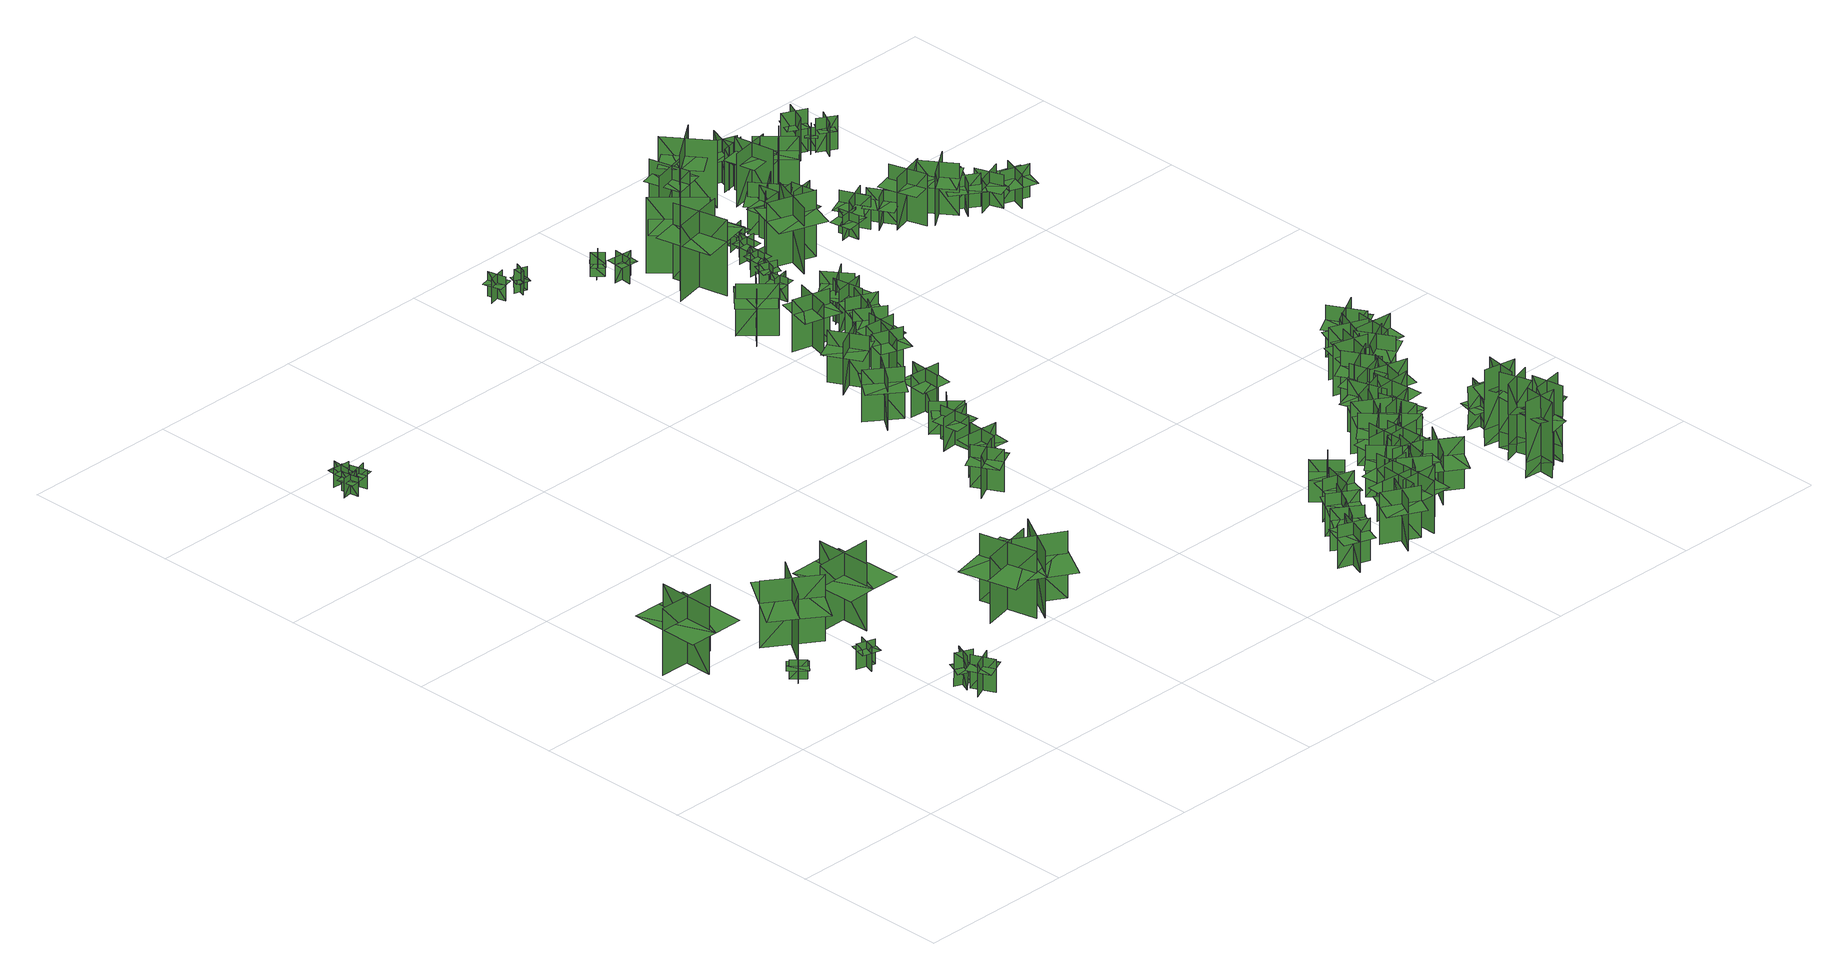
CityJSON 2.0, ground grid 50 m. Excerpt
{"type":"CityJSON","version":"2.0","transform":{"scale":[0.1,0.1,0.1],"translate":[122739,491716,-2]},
"CityObjects":{
"tree1":{"type":"SolitaryVegetationObject","geometry":[{"type":"MultiSurface","lod":"1","boundaries":[[[0,1,2]],[[0,2,3]],[[4,5,6]],[[4,6,7]],[[8,9,10]],[[8,10,11]],[[8,11,12]],[[8,12,13]]]}]},
"tree2":{"type":"SolitaryVegetationObject","geometry":[{"type":"MultiSurface","lod":"1","boundaries":[[[14,15,16]],[[14,16,17]],[[18,19,20]],[[18,20,21]],[[22,23,24]],[[22,24,25]],[[22,25,26]],[[22,26,27]]]}]},
"tree3":{"type":"SolitaryVegetationObject","geometry":[{"type":"MultiSurface","lod":"1","boundaries":[[[28,29,30]],[[28,30,31]],[[32,33,34]],[[32,34,35]],[[36,37,38]],[[36,38,39]],[[36,39,40]],[[36,40,41]]]}]},
"tree4":{"type":"SolitaryVegetationObject","geometry":[{"type":"MultiSurface","lod":"1","boundaries":[[[42,43,44]],[[42,44,45]],[[46,47,48]],[[46,48,49]],[[50,51,52]],[[50,52,53]],[[50,53,54]],[[50,54,55]]]}]},
"tree5":{"type":"SolitaryVegetationObject","geometry":[{"type":"MultiSurface","lod":"1","boundaries":[[[56,57,58]],[[56,58,59]],[[60,61,62]],[[60,62,63]],[[64,65,66]],[[64,66,67]],[[64,67,68]],[[64,68,69]]]}]},
"tree6":{"type":"SolitaryVegetationObject","geometry":[{"type":"MultiSurface","lod":"1","boundaries":[[[70,71,72]],[[70,72,73]],[[74,75,76]],[[74,76,77]],[[78,79,75]],[[78,75,74]],[[80,81,71]],[[80,71,70]],[[70,71,82]],[[70,82,83]],[[70,84,85]],[[70,85,71]]]}]},
"tree7":{"type":"SolitaryVegetationObject","geometry":[{"type":"MultiSurface","lod":"1","boundaries":[[[86,87,88]],[[86,88,89]],[[90,91,92]],[[90,92,93]],[[94,95,96]],[[94,96,97]],[[94,97,98]],[[94,98,99]]]}]},
"tree8":{"type":"SolitaryVegetationObject","geometry":[{"type":"MultiSurface","lod":"1","boundaries":[[[100,101,102]],[[100,102,103]],[[104,105,106]],[[104,106,107]],[[108,109,110]],[[108,110,111]],[[108,111,112]],[[108,112,113]]]}]},
"tree9":{"type":"SolitaryVegetationObject","geometry":[{"type":"MultiSurface","lod":"1","boundaries":[[[114,115,116]],[[114,116,117]],[[118,119,120]],[[118,120,121]],[[122,123,124]],[[122,124,125]],[[122,125,126]],[[122,126,127]]]}]},
"tree10":{"type":"SolitaryVegetationObject","geometry":[{"type":"MultiSurface","lod":"1","boundaries":[[[128,129,130]],[[128,130,131]],[[132,133,134]],[[132,134,135]],[[136,137,138]],[[136,138,139]],[[136,139,140]],[[136,140,141]]]}]},
"tree11":{"type":"SolitaryVegetationObject","geometry":[{"type":"MultiSurface","lod":"1","boundaries":[[[142,143,144]],[[142,144,145]],[[146,147,148]],[[146,148,149]],[[150,151,152]],[[150,152,153]],[[150,153,154]],[[150,154,155]]]}]},
"tree12":{"type":"SolitaryVegetationObject","geometry":[{"type":"MultiSurface","lod":"1","boundaries":[[[156,157,158]],[[156,158,159]],[[160,161,162]],[[160,162,163]],[[164,165,166]],[[164,166,167]],[[164,167,168]],[[164,168,169]]]}]},
"tree13":{"type":"SolitaryVegetationObject","geometry":[{"type":"MultiSurface","lod":"1","boundaries":[[[170,171,172]],[[170,172,173]],[[174,175,176]],[[174,176,177]],[[178,179,180]],[[178,180,181]],[[178,181,182]],[[178,182,183]]]}]},
"tree14":{"type":"SolitaryVegetationObject","geometry":[{"type":"MultiSurface","lod":"1","boundaries":[[[184,185,186]],[[184,186,187]],[[188,189,190]],[[188,190,191]],[[192,193,194]],[[192,194,195]],[[192,195,196]],[[192,196,197]]]}]},
"tree15":{"type":"SolitaryVegetationObject","geometry":[{"type":"MultiSurface","lod":"1","boundaries":[[[198,199,200]],[[198,200,201]],[[202,203,204]],[[202,204,205]],[[206,207,208]],[[206,208,209]],[[206,209,210]],[[206,210,211]]]}]},
"tree16":{"type":"SolitaryVegetationObject","geometry":[{"type":"MultiSurface","lod":"1","boundaries":[[[212,213,214]],[[212,214,215]],[[216,217,218]],[[216,218,219]],[[220,221,222]],[[220,222,223]],[[220,223,224]],[[220,224,225]]]}]},
"tree17":{"type":"SolitaryVegetationObject","geometry":[{"type":"MultiSurface","lod":"1","boundaries":[[[226,227,228]],[[226,228,229]],[[230,231,232]],[[230,232,233]],[[234,235,236]],[[234,236,237]],[[234,237,238]],[[234,238,239]]]}]},
"tree18":{"type":"SolitaryVegetationObject","geometry":[{"type":"MultiSurface","lod":"1","boundaries":[[[240,241,242]],[[240,242,243]],[[244,245,246]],[[244,246,247]],[[248,249,250]],[[248,250,251]],[[248,251,252]],[[248,252,253]]]}]},
"tree19":{"type":"SolitaryVegetationObject","geometry":[{"type":"MultiSurface","lod":"1","boundaries":[[[254,255,256]],[[254,256,257]],[[258,259,260]],[[258,260,261]],[[262,263,264]],[[262,264,265]],[[262,265,266]],[[262,266,267]]]}]},
"tree20":{"type":"SolitaryVegetationObject","geometry":[{"type":"MultiSurface","lod":"1","boundaries":[[[268,269,270]],[[268,270,271]],[[272,273,274]],[[272,274,275]],[[276,277,278]],[[276,278,279]],[[276,279,280]],[[276,280,281]]]}]},
"tree21":{"type":"SolitaryVegetationObject","geometry":[{"type":"MultiSurface","lod":"1","boundaries":[[[282,283,284]],[[282,284,285]],[[286,287,288]],[[286,288,289]],[[290,291,292]],[[290,292,293]],[[290,293,294]],[[290,294,295]]]}]},
"tree22":{"type":"SolitaryVegetationObject","geometry":[{"type":"MultiSurface","lod":"1","boundaries":[[[296,297,298]],[[296,298,299]],[[300,301,302]],[[300,302,303]],[[304,305,306]],[[304,306,307]],[[304,305,308]],[[304,308,309]]]}]},
"tree23":{"type":"SolitaryVegetationObject","geometry":[{"type":"MultiSurface","lod":"1","boundaries":[[[310,311,312]],[[310,312,313]],[[314,315,316]],[[314,316,317]],[[318,319,320]],[[318,320,321]],[[318,321,322]],[[318,322,323]]]}]},
"tree24":{"type":"SolitaryVegetationObject","geometry":[{"type":"MultiSurface","lod":"1","boundaries":[[[324,325,326]],[[324,326,327]],[[328,329,330]],[[328,330,331]],[[332,333,334]],[[332,334,335]],[[332,335,336]],[[332,336,337]]]}]},
"tree25":{"type":"SolitaryVegetationObject","geometry":[{"type":"MultiSurface","lod":"1","boundaries":[[[338,339,340]],[[338,340,341]],[[342,343,344]],[[342,344,345]],[[346,347,348]],[[346,348,349]],[[346,349,350]],[[346,350,351]]]}]},
"tree26":{"type":"SolitaryVegetationObject","geometry":[{"type":"MultiSurface","lod":"1","boundaries":[[[352,353,354]],[[352,354,355]],[[356,357,358]],[[356,358,359]],[[360,361,357]],[[360,357,356]],[[362,363,353]],[[362,353,352]],[[352,353,364]],[[352,364,365]],[[352,366,367]],[[352,367,353]]]}]},
"tree27":{"type":"SolitaryVegetationObject","geometry":[{"type":"MultiSurface","lod":"1","boundaries":[[[368,369,370]],[[368,370,371]],[[372,373,374]],[[372,374,375]],[[376,377,378]],[[376,378,379]],[[376,379,380]],[[376,380,381]]]}]},
"tree28":{"type":"SolitaryVegetationObject","geometry":[{"type":"MultiSurface","lod":"1","boundaries":[[[382,383,384]],[[382,384,385]],[[386,387,388]],[[386,388,389]],[[390,391,392]],[[390,392,393]],[[390,393,394]],[[390,394,395]]]}]},
"tree29":{"type":"SolitaryVegetationObject","geometry":[{"type":"MultiSurface","lod":"1","boundaries":[[[396,397,398]],[[396,398,399]],[[400,401,402]],[[400,402,403]],[[404,405,406]],[[404,406,407]],[[404,407,408]],[[404,408,409]]]}]},
"tree30":{"type":"SolitaryVegetationObject","geometry":[{"type":"MultiSurface","lod":"1","boundaries":[[[410,411,412]],[[410,412,413]],[[414,415,416]],[[414,416,417]],[[418,419,420]],[[418,420,421]],[[418,421,422]],[[418,422,423]]]}]},
"tree31":{"type":"SolitaryVegetationObject","geometry":[{"type":"MultiSurface","lod":"1","boundaries":[[[424,425,426]],[[424,426,427]],[[428,429,430]],[[428,430,431]],[[432,433,434]],[[432,434,435]],[[432,435,436]],[[432,436,437]]]}]},
"tree32":{"type":"SolitaryVegetationObject","geometry":[{"type":"MultiSurface","lod":"1","boundaries":[[[438,439,440]],[[438,440,441]],[[442,443,444]],[[442,444,445]],[[446,447,448]],[[446,448,449]],[[446,449,450]],[[446,450,451]]]}]},
"tree33":{"type":"SolitaryVegetationObject","geometry":[{"type":"MultiSurface","lod":"1","boundaries":[[[452,453,454]],[[452,454,455]],[[456,457,458]],[[456,458,459]],[[460,461,462]],[[460,462,463]],[[460,463,464]],[[460,464,465]]]}]},
"tree34":{"type":"SolitaryVegetationObject","geometry":[{"type":"MultiSurface","lod":"1","boundaries":[[[466,467,468]],[[466,468,469]],[[470,471,472]],[[470,472,473]],[[474,475,476]],[[474,476,477]],[[474,477,478]],[[474,478,479]]]}]},
"tree35":{"type":"SolitaryVegetationObject","geometry":[{"type":"MultiSurface","lod":"1","boundaries":[[[480,481,482]],[[480,482,483]],[[484,485,486]],[[484,486,487]],[[488,489,490]],[[488,490,491]],[[488,491,492]],[[488,492,493]]]}]},
"tree36":{"type":"SolitaryVegetationObject","geometry":[{"type":"MultiSurface","lod":"1","boundaries":[[[494,495,496]],[[494,496,497]],[[498,499,500]],[[498,500,501]],[[502,503,504]],[[502,504,505]],[[502,505,506]],[[502,506,507]]]}]},
"tree37":{"type":"SolitaryVegetationObject","geometry":[{"type":"MultiSurface","lod":"1","boundaries":[[[508,509,510]],[[508,510,511]],[[512,513,514]],[[512,514,515]],[[516,517,518]],[[516,518,519]],[[516,519,520]],[[516,520,521]]]}]},
"tree38":{"type":"SolitaryVegetationObject","geometry":[{"type":"MultiSurface","lod":"1","boundaries":[[[522,523,524]],[[522,524,525]],[[526,527,528]],[[526,528,529]],[[530,531,527]],[[530,527,526]],[[532,533,523]],[[532,523,522]],[[522,523,534]],[[522,534,535]],[[522,536,537]],[[522,537,523]]]}]},
"tree39":{"type":"SolitaryVegetationObject","geometry":[{"type":"MultiSurface","lod":"1","boundaries":[[[538,539,540]],[[538,540,541]],[[542,543,544]],[[542,544,545]],[[546,547,548]],[[546,548,549]],[[546,549,550]],[[546,550,551]]]}]},
"tree40":{"type":"SolitaryVegetationObject","geometry":[{"type":"MultiSurface","lod":"1","boundaries":[[[552,553,554]],[[552,554,555]],[[556,557,558]],[[556,558,559]],[[560,561,562]],[[560,562,563]],[[560,563,564]],[[560,564,565]]]}]},
"tree41":{"type":"SolitaryVegetationObject","geometry":[{"type":"MultiSurface","lod":"1","boundaries":[[[566,567,568]],[[566,568,569]],[[570,571,572]],[[570,572,573]],[[574,575,576]],[[574,576,577]],[[574,577,578]],[[574,578,579]]]}]},
"tree42":{"type":"SolitaryVegetationObject","geometry":[{"type":"MultiSurface","lod":"1","boundaries":[[[580,581,582]],[[580,582,583]],[[584,585,586]],[[584,586,587]],[[588,589,590]],[[588,590,591]],[[588,591,592]],[[588,592,593]]]}]},
"tree43":{"type":"SolitaryVegetationObject","geometry":[{"type":"MultiSurface","lod":"1","boundaries":[[[594,595,596]],[[594,596,597]],[[598,599,600]],[[598,600,601]],[[602,603,604]],[[602,604,605]],[[602,605,606]],[[602,606,607]]]}]},
"tree44":{"type":"SolitaryVegetationObject","geometry":[{"type":"MultiSurface","lod":"1","boundaries":[[[608,609,610]],[[608,610,611]],[[612,613,614]],[[612,614,615]],[[616,617,618]],[[616,618,619]],[[616,619,620]],[[616,620,621]]]}]},
"tree45":{"type":"SolitaryVegetationObject","geometry":[{"type":"MultiSurface","lod":"1","boundaries":[[[622,623,624]],[[622,624,625]],[[626,627,628]],[[626,628,629]],[[630,631,632]],[[630,632,633]],[[630,633,634]],[[630,634,635]]]}]},
"tree46":{"type":"SolitaryVegetationObject","geometry":[{"type":"MultiSurface","lod":"1","boundaries":[[[636,637,638]],[[636,638,639]],[[640,641,642]],[[640,642,643]],[[644,645,646]],[[644,646,647]],[[644,647,648]],[[644,648,649]]]}]},
"tree47":{"type":"SolitaryVegetationObject","geometry":[{"type":"MultiSurface","lod":"1","boundaries":[[[650,651,652]],[[650,652,653]],[[654,655,656]],[[654,656,657]],[[658,659,660]],[[658,660,661]],[[658,661,662]],[[658,662,663]]]}]},
"tree48":{"type":"SolitaryVegetationObject","geometry":[{"type":"MultiSurface","lod":"1","boundaries":[[[664,665,666]],[[664,666,667]],[[668,669,670]],[[668,670,671]],[[672,673,674]],[[672,674,675]],[[672,675,676]],[[672,676,677]]]}]},
"tree49":{"type":"SolitaryVegetationObject","geometry":[{"type":"MultiSurface","lod":"1","boundaries":[[[678,679,680]],[[678,680,681]],[[682,683,684]],[[682,684,685]],[[686,687,688]],[[686,688,689]],[[686,689,690]],[[686,690,691]]]}]},
"tree50":{"type":"SolitaryVegetationObject","geometry":[{"type":"MultiSurface","lod":"1","boundaries":[[[692,693,694]],[[692,694,695]],[[696,697,698]],[[696,698,699]],[[700,701,702]],[[700,702,703]],[[700,703,704]],[[700,704,705]]]}]},
"tree51":{"type":"SolitaryVegetationObject","geometry":[{"type":"MultiSurface","lod":"1","boundaries":[[[706,707,708]],[[706,708,709]],[[710,711,712]],[[710,712,713]],[[714,715,716]],[[714,716,717]],[[714,717,718]],[[714,718,719]]]}]},
"tree52":{"type":"SolitaryVegetationObject","geometry":[{"type":"MultiSurface","lod":"1","boundaries":[[[720,721,722]],[[720,722,723]],[[724,725,726]],[[724,726,727]],[[728,729,730]],[[728,730,731]],[[728,731,732]],[[728,732,733]]]}]},
"tree53":{"type":"SolitaryVegetationObject","geometry":[{"type":"MultiSurface","lod":"1","boundaries":[[[734,735,736]],[[734,736,737]],[[738,739,740]],[[738,740,741]],[[742,743,744]],[[742,744,745]],[[742,745,746]],[[742,746,747]]]}]},
"tree54":{"type":"SolitaryVegetationObject","geometry":[{"type":"MultiSurface","lod":"1","boundaries":[[[748,749,750]],[[748,750,751]],[[752,753,754]],[[752,754,755]],[[756,757,758]],[[756,758,759]],[[756,759,760]],[[756,760,761]]]}]},
"tree55":{"type":"SolitaryVegetationObject","geometry":[{"type":"MultiSurface","lod":"1","boundaries":[[[762,763,764]],[[762,764,765]],[[766,767,768]],[[766,768,769]],[[770,771,772]],[[770,772,773]],[[770,773,774]],[[770,774,775]]]}]},
"tree56":{"type":"SolitaryVegetationObject","geometry":[{"type":"MultiSurface","lod":"1","boundaries":[[[776,777,778]],[[776,778,779]],[[780,781,782]],[[780,782,783]],[[784,785,786]],[[784,786,787]],[[784,787,788]],[[784,788,789]]]}]},
"tree57":{"type":"SolitaryVegetationObject","geometry":[{"type":"MultiSurface","lod":"1","boundaries":[[[790,791,792]],[[790,792,793]],[[794,795,796]],[[794,796,797]],[[798,799,800]],[[798,800,801]],[[798,801,802]],[[798,802,803]]]}]},
"tree58":{"type":"SolitaryVegetationObject","geometry":[{"type":"MultiSurface","lod":"1","boundaries":[[[804,805,806]],[[804,806,807]],[[808,809,810]],[[808,810,811]],[[812,813,814]],[[812,814,815]],[[812,815,816]],[[812,816,817]]]}]},
"tree59":{"type":"SolitaryVegetationObject","geometry":[{"type":"MultiSurface","lod":"1","boundaries":[[[818,819,820]],[[818,820,821]],[[822,823,824]],[[822,824,825]],[[826,827,823]],[[826,823,822]],[[828,829,819]],[[828,819,818]],[[830,831,832]],[[830,832,833]],[[834,835,836]],[[834,836,837]]]}]},
"tree60":{"type":"SolitaryVegetationObject","geometry":[{"type":"MultiSurface","lod":"1","boundaries":[[[838,839,840]],[[838,840,841]],[[842,843,844]],[[842,844,845]],[[846,847,848]],[[846,848,849]],[[846,849,850]],[[846,850,851]]]}]},
"tree61":{"type":"SolitaryVegetationObject","geometry":[{"type":"MultiSurface","lod":"1","boundaries":[[[852,853,854]],[[852,854,855]],[[856,857,858]],[[856,858,859]],[[860,861,862]],[[860,862,863]],[[860,863,864]],[[860,864,865]]]}]},
"tree62":{"type":"SolitaryVegetationObject","geometry":[{"type":"MultiSurface","lod":"1","boundaries":[[[866,867,868]],[[866,868,869]],[[870,871,872]],[[870,872,873]],[[874,875,876]],[[874,876,877]],[[874,877,878]],[[874,878,879]]]}]},
"tree63":{"type":"SolitaryVegetationObject","geometry":[{"type":"MultiSurface","lod":"1","boundaries":[[[880,881,882]],[[880,882,883]],[[884,885,886]],[[884,886,887]],[[888,889,890]],[[888,890,891]],[[888,891,892]],[[888,892,893]]]}]},
"tree64":{"type":"SolitaryVegetationObject","geometry":[{"type":"MultiSurface","lod":"1","boundaries":[[[894,895,896]],[[894,896,897]],[[898,899,900]],[[898,900,901]],[[902,903,904]],[[902,904,905]],[[902,905,906]],[[902,906,907]]]}]},
"tree65":{"type":"SolitaryVegetationObject","geometry":[{"type":"MultiSurface","lod":"1","boundaries":[[[908,909,910]],[[908,910,911]],[[912,913,914]],[[912,914,915]],[[916,917,913]],[[916,913,912]],[[918,919,909]],[[918,909,908]],[[920,921,922]],[[920,922,923]],[[924,925,926]],[[924,926,927]]]}]},
"tree66":{"type":"SolitaryVegetationObject","geometry":[{"type":"MultiSurface","lod":"1","boundaries":[[[928,929,930]],[[928,930,931]],[[932,933,934]],[[932,934,935]],[[936,937,933]],[[936,933,932]],[[938,939,929]],[[938,929,928]],[[940,941,942]],[[940,942,943]],[[944,945,946]],[[944,946,947]]]}]},
"tree67":{"type":"SolitaryVegetationObject","geometry":[{"type":"MultiSurface","lod":"1","boundaries":[[[948,949,950]],[[948,950,951]],[[952,953,954]],[[952,954,955]],[[956,957,958]],[[956,958,959]],[[956,959,960]],[[956,960,961]]]}]},
"tree68":{"type":"SolitaryVegetationObject","geometry":[{"type":"MultiSurface","lod":"1","boundaries":[[[962,963,964]],[[962,964,965]],[[966,967,968]],[[966,968,969]],[[970,971,967]],[[970,967,966]],[[972,973,963]],[[972,963,962]],[[974,975,976]],[[974,976,977]],[[978,979,980]],[[978,980,981]]]}]},
"tree69":{"type":"SolitaryVegetationObject","geometry":[{"type":"MultiSurface","lod":"1","boundaries":[[[982,983,984]],[[982,984,985]],[[986,987,988]],[[986,988,989]],[[990,991,992]],[[990,992,993]],[[990,994,995]],[[990,995,991]]]}]},
"tree70":{"type":"SolitaryVegetationObject","geometry":[{"type":"MultiSurface","lod":"1","boundaries":[[[996,997,998]],[[996,998,999]],[[1000,1001,1002]],[[1000,1002,1003]],[[1004,1005,1006]],[[1004,1006,1007]],[[1004,1007,1008]],[[1004,1008,1009]]]}]},
"tree71":{"type":"SolitaryVegetationObject","geometry":[{"type":"MultiSurface","lod":"1","boundaries":[[[1010,1011,1012]],[[1010,1012,1013]],[[1014,1015,1016]],[[1014,1016,1017]],[[1018,1019,1015]],[[1018,1015,1014]],[[1020,1021,1011]],[[1020,1011,1010]],[[1010,1011,1022]],[[1010,1022,1023]],[[1010,1024,1025]],[[1010,1025,1011]]]}]},
"tree72":{"type":"SolitaryVegetationObject","geometry":[{"type":"MultiSurface","lod":"1","boundaries":[[[1026,1027,1028]],[[1026,1028,1029]],[[1030,1031,1032]],[[1030,1032,1033]],[[1034,1035,1036]],[[1034,1036,1037]],[[1034,1037,1038]],[[1034,1038,1039]]]}]},
"tree73":{"type":"SolitaryVegetationObject","geometry":[{"type":"MultiSurface","lod":"1","boundaries":[[[1040,1041,1042]],[[1040,1042,1043]],[[1044,1045,1046]],[[1044,1046,1047]],[[1048,1049,1050]],[[1048,1050,1051]],[[1048,1051,1052]],[[1048,1052,1053]]]}]},
"tree74":{"type":"SolitaryVegetationObject","geometry":[{"type":"MultiSurface","lod":"1","boundaries":[[[1054,1055,1056]],[[1054,1056,1057]],[[1058,1059,1060]],[[1058,1060,1061]],[[1062,1063,1064]],[[1062,1064,1065]],[[1062,1066,1067]],[[1062,1067,1063]]]}]},
"tree75":{"type":"SolitaryVegetationObject","geometry":[{"type":"MultiSurface","lod":"1","boundaries":[[[1068,1069,1070]],[[1068,1070,1071]],[[1072,1073,1074]],[[1072,1074,1075]],[[1076,1077,1078]],[[1076,1078,1079]],[[1076,1079,1080]],[[1076,1080,1081]]]}]},
"tree76":{"type":"SolitaryVegetationObject","geometry":[{"type":"MultiSurface","lod":"1","boundaries":[[[1082,1083,1084]],[[1082,1084,1085]],[[1086,1087,1088]],[[1086,1088,1089]],[[1090,1091,1092]],[[1090,1092,1093]],[[1090,1093,1094]],[[1090,1094,1095]]]}]},
"tree77":{"type":"SolitaryVegetationObject","geometry":[{"type":"MultiSurface","lod":"1","boundaries":[[[1096,1097,1098]],[[1096,1098,1099]],[[1100,1101,1102]],[[1100,1102,1103]],[[1104,1105,1101]],[[1104,1101,1100]],[[1106,1107,1097]],[[1106,1097,1096]],[[1096,1097,1108]],[[1096,1108,1109]],[[1096,1110,1111]],[[1096,1111,1097]]]}]},
"tree78":{"type":"SolitaryVegetationObject","geometry":[{"type":"MultiSurface","lod":"1","boundaries":[[[1112,1113,1114]],[[1112,1114,1115]],[[1116,1117,1118]],[[1116,1118,1119]],[[1120,1121,1122]],[[1120,1122,1123]],[[1120,1123,1124]],[[1120,1124,1125]]]}]},
"tree79":{"type":"SolitaryVegetationObject","geometry":[{"type":"MultiSurface","lod":"1","boundaries":[[[1126,1127,1128]],[[1126,1128,1129]],[[1130,1131,1132]],[[1130,1132,1133]],[[1134,1135,1136]],[[1134,1136,1137]],[[1134,1137,1138]],[[1134,1138,1139]]]}]},
"tree80":{"type":"SolitaryVegetationObject","geometry":[{"type":"MultiSurface","lod":"1","boundaries":[[[1140,1141,1142]],[[1140,1142,1143]],[[1144,1145,1146]],[[1144,1146,1147]],[[1148,1149,1150]],[[1148,1150,1151]],[[1148,1151,1152]],[[1148,1152,1153]]]}]},
"tree81":{"type":"SolitaryVegetationObject","geometry":[{"type":"MultiSurface","lod":"1","boundaries":[[[1154,1155,1156]],[[1154,1156,1157]],[[1158,1159,1160]],[[1158,1160,1161]],[[1162,1163,1164]],[[1162,1164,1165]],[[1162,1165,1166]],[[1162,1166,1167]]]}]},
"tree82":{"type":"SolitaryVegetationObject","geometry":[{"type":"MultiSurface","lod":"1","boundaries":[[[1168,1169,1170]],[[1168,1170,1171]],[[1172,1173,1174]],[[1172,1174,1175]],[[1176,1177,1178]],[[1176,1178,1179]],[[1176,1180,1181]],[[1176,1181,1177]]]}]},
"tree83":{"type":"SolitaryVegetationObject","geometry":[{"type":"MultiSurface","lod":"1","boundaries":[[[1182,1183,1184]],[[1182,1184,1185]],[[1186,1187,1188]],[[1186,1188,1189]],[[1190,1191,1192]],[[1190,1192,1193]],[[1190,1193,1194]],[[1190,1194,1195]]]}]},
"tree84":{"type":"SolitaryVegetationObject","geometry":[{"type":"MultiSurface","lod":"1","boundaries":[[[1196,1197,1198]],[[1196,1198,1199]],[[1200,1201,1202]],[[1200,1202,1203]],[[1204,1205,1206]],[[1204,1206,1207]],[[1204,1207,1208]],[[1204,1208,1209]]]}]},
"tree85":{"type":"SolitaryVegetationObject","geometry":[{"type":"MultiSurface","lod":"1","boundaries":[[[1210,1211,1212]],[[1210,1212,1213]],[[1214,1215,1216]],[[1214,1216,1217]],[[1218,1219,1220]],[[1218,1220,1221]],[[1218,1221,1222]],[[1218,1222,1223]]]}]},
"tree86":{"type":"SolitaryVegetationObject","geometry":[{"type":"MultiSurface","lod":"1","boundaries":[[[1224,1225,1226]],[[1224,1226,1227]],[[1228,1229,1230]],[[1228,1230,1231]],[[1232,1233,1234]],[[1232,1234,1235]],[[1232,1236,1237]],[[1232,1237,1233]]]}]},
"tree87":{"type":"SolitaryVegetationObject","geometry":[{"type":"MultiSurface","lod":"1","boundaries":[[[1238,1239,1240]],[[1238,1240,1241]],[[1242,1243,1244]],[[1242,1244,1245]],[[1246,1247,1248]],[[1246,1248,1249]],[[1246,1249,1250]],[[1246,1250,1251]]]}]},
"tree88":{"type":"SolitaryVegetationObject","geometry":[{"type":"MultiSurface","lod":"1","boundaries":[[[1252,1253,1254]],[[1252,1254,1255]],[[1256,1257,1258]],[[1256,1258,1259]],[[1260,1261,1262]],[[1260,1262,1263]],[[1260,1263,1264]],[[1260,1264,1265]]]}]},
"tree89":{"type":"SolitaryVegetationObject","geometry":[{"type":"MultiSurface","lod":"1","boundaries":[[[1266,1267,1268]],[[1266,1268,1269]],[[1270,1271,1272]],[[1270,1272,1273]],[[1274,1275,1276]],[[1274,1276,1277]],[[1274,1277,1278]],[[1274,1278,1279]]]}]},
"tree90":{"type":"SolitaryVegetationObject","geometry":[{"type":"MultiSurface","lod":"1","boundaries":[[[1280,1281,1282]],[[1280,1282,1283]],[[1284,1285,1286]],[[1284,1286,1287]],[[1288,1289,1290]],[[1288,1290,1291]],[[1288,1291,1292]],[[1288,1292,1293]]]}]},
"tree91":{"type":"SolitaryVegetationObject","geometry":[{"type":"MultiSurface","lod":"1","boundaries":[[[1294,1295,1296]],[[1294,1296,1297]],[[1298,1299,1300]],[[1298,1300,1301]],[[1302,1303,1304]],[[1302,1304,1305]],[[1302,1305,1306]],[[1302,1306,1307]]]}]},
"tree92":{"type":"SolitaryVegetationObject","geometry":[{"type":"MultiSurface","lod":"1","boundaries":[[[1308,1309,1310]],[[1308,1310,1311]],[[1312,1313,1314]],[[1312,1314,1315]],[[1316,1317,1318]],[[1316,1318,1319]],[[1316,1319,1320]],[[1316,1320,1321]]]}]},
"tree93":{"type":"SolitaryVegetationObject","geometry":[{"type":"MultiSurface","lod":"1","boundaries":[[[1322,1323,1324]],[[1322,1324,1325]],[[1326,1327,1328]],[[1326,1328,1329]],[[1330,1331,1332]],[[1330,1332,1333]],[[1330,1333,1334]],[[1330,1334,1335]]]}]},
"tree94":{"type":"SolitaryVegetationObject","geometry":[{"type":"MultiSurface","lod":"1","boundaries":[[[1336,1337,1338]],[[1336,1338,1339]],[[1340,1341,1342]],[[1340,1342,1343]],[[1344,1345,1346]],[[1344,1346,1347]],[[1344,1347,1348]],[[1344,1348,1349]]]}]}
},
"vertices":[
[195,1052,11],[195,1052,228],[8,1053,228],[8,1053,11],[103,965,11],[103,965,228],[104,1146,228],[104,1146,11],[103,937,157],[197,937,157],[198,1161,157],[104,1162,157],[11,1162,157],[10,938,157],
[240,752,11],[240,752,73],[278,789,73],[278,789,11],[241,788,11],[241,788,73],[277,751,73],[277,751,11],[235,793,53],[216,774,53],[262,729,53],[281,748,53],[299,767,53],[254,812,53],
[467,674,11],[410,691,11],[410,691,93],[467,674,93],[448,708,11],[431,652,11],[431,652,93],[448,708,93],[448,708,70],[420,717,70],[403,660,70],[431,652,70],[460,643,70],[476,700,70],
[303,964,12],[303,964,229],[458,859,229],[458,859,12],[428,986,12],[428,986,229],[327,836,229],[327,836,12],[444,1009,158],[366,1061,158],[240,875,158],[318,823,158],[395,770,158],[521,956,158],
[608,375,11],[538,343,11],[538,343,119],[608,375,119],[560,394,11],[592,323,11],[592,323,119],[560,394,119],[560,394,89],[525,378,89],[556,307,89],[592,323,89],[627,339,89],[595,410,89],
[592,412,62],[538,435,62],[525,407,62],[580,384,62],[554,396,62],[578,450,62],[574,452,116],[551,397,116],[551,397,7],[574,452,7],[593,414,7],[538,437,7],[538,435,116],[592,412,116],[604,440,62],[549,463,62],
[74,2362,15],[130,2371,15],[130,2371,77],[74,2362,77],[107,2339,15],[98,2395,15],[98,2395,77],[107,2339,77],[107,2341,60],[132,2345,60],[123,2397,60],[98,2393,60],[74,2389,60],[82,2337,60],
[120,2392,15],[123,2449,15],[123,2449,77],[120,2392,77],[150,2420,15],[93,2422,15],[93,2422,77],[150,2420,77],[148,2420,59],[149,2445,59],[96,2447,59],[95,2422,59],[94,2397,59],[147,2395,59],
[669,906,12],[669,906,229],[482,902,229],[482,902,12],[579,816,12],[579,816,229],[576,997,229],[576,997,12],[580,789,158],[673,790,158],[670,1015,158],[576,1013,158],[482,1011,158],[486,787,158],
[175,2386,14],[119,2370,14],[119,2370,76],[175,2386,76],[139,2405,14],[154,2350,14],[154,2350,76],[139,2405,76],[139,2403,58],[115,2396,58],[130,2346,58],[154,2353,58],[178,2359,58],[163,2410,58],
[923,712,8],[923,712,225],[965,530,225],[965,530,8],[1029,643,8],[1029,643,225],[853,602,225],[853,602,8],[1056,650,155],[1034,741,155],[816,690,155],[837,598,155],[859,507,155],[1077,558,155],
[1104,545,9],[1104,545,226],[942,638,226],[942,638,9],[982,514,9],[982,514,226],[1072,671,226],[1072,671,9],[968,490,155],[1049,444,155],[1161,638,155],[1080,685,155],[998,732,155],[887,537,155],
[1405,1139,13],[1317,1092,13],[1317,1092,151],[1405,1139,151],[1341,1159,13],[1388,1071,13],[1388,1071,151],[1341,1159,151],[1341,1159,112],[1297,1135,112],[1344,1047,112],[1388,1071,112],[1432,1094,112],[1385,1182,112],
[1426,1241,13],[1419,1142,13],[1419,1142,152],[1426,1241,152],[1376,1198,13],[1475,1191,13],[1475,1191,152],[1376,1198,152],[1376,1198,113],[1372,1148,113],[1472,1141,113],[1475,1191,113],[1479,1241,113],[1379,1247,113],
[1744,118,11],[1838,84,11],[1838,84,149],[1744,118,149],[1772,57,11],[1806,151,11],[1806,151,149],[1772,57,149],[1772,57,110],[1819,41,110],[1853,134,110],[1806,151,110],[1759,168,110],[1725,74,110],
[1470,1400,15],[1480,1300,15],[1480,1300,124],[1470,1400,124],[1425,1344,15],[1525,1354,15],[1525,1354,124],[1425,1344,124],[1429,1344,94],[1434,1301,94],[1525,1310,94],[1521,1354,94],[1516,1397,94],[1425,1388,94],
[1880,145,10],[1798,201,10],[1798,201,148],[1880,145,148],[1868,211,10],[1812,128,10],[1812,128,148],[1868,211,148],[1868,211,109],[1827,239,109],[1771,156,109],[1812,128,109],[1853,100,109],[1909,182,109],
[1403,1541,11],[1474,1639,11],[1474,1639,180],[1403,1541,180],[1483,1553,11],[1385,1625,11],[1385,1625,180],[1483,1553,180],[1483,1553,133],[1519,1602,133],[1420,1674,133],[1385,1625,133],[1349,1576,133],[1447,1504,133],
[1462,1439,15],[1535,1371,15],[1535,1371,123],[1462,1439,123],[1465,1368,15],[1533,1441,15],[1533,1441,123],[1465,1368,123],[1468,1371,93],[1500,1341,93],[1563,1408,93],[1530,1438,93],[1498,1468,93],[1436,1400,93],
[1909,283,9],[1859,197,9],[1859,197,147],[1909,283,147],[1845,266,9],[1931,216,9],[1931,216,147],[1845,266,147],[1845,266,109],[1820,223,109],[1906,173,109],[1931,216,109],[1956,260,109],[1870,309,109],
[1942,37,17],[1997,145,17],[1997,145,186],[1942,37,186],[2019,61,17],[1911,117,17],[1911,117,186],[2019,61,186],[2019,61,139],[2047,115,139],[1939,171,139],[1911,117,139],[1883,62,139],[1991,7,139],
[1158,2793,14],[1143,2849,14],[1143,2849,93],[1158,2793,93],[1178,2827,14],[1121,2812,14],[1121,2812,93],[1178,2827,93],[1160,2793,66],[1145,2850,66],[1116,2842,66],[1131,2785,66],[1168,2856,66],[1183,2799,66],
[1546,1491,13],[1552,1590,13],[1552,1590,151],[1546,1491,151],[1596,1534,13],[1497,1541,13],[1497,1541,151],[1596,1534,151],[1596,1534,112],[1599,1584,112],[1500,1591,112],[1497,1541,112],[1493,1491,112],[1592,1484,112],
[1956,358,9],[1927,263,9],[1927,263,148],[1956,358,148],[1898,327,9],[1993,298,9],[1993,298,148],[1898,327,148],[1898,327,109],[1883,280,109],[1978,250,109],[1993,298,109],[2007,345,109],[1912,375,109],
[1455,1766,10],[1562,1823,10],[1562,1823,179],[1455,1766,179],[1532,1741,10],[1475,1849,10],[1475,1849,179],[1532,1741,179],[1532,1741,132],[1586,1770,132],[1529,1878,132],[1475,1849,132],[1421,1821,132],[1478,1713,132],
[1230,2819,54],[1215,2779,54],[1235,2771,55],[1250,2811,55],[1242,2792,54],[1203,2807,54],[1202,2804,93],[1241,2790,93],[1241,2790,16],[1202,2804,16],[1228,2819,16],[1213,2779,16],[1215,2779,93],[1230,2819,93],[1209,2826,55],[1195,2786,55],
[2024,209,14],[2016,87,14],[2016,87,183],[2024,209,183],[1963,156,14],[2084,148,14],[2084,148,183],[1963,156,183],[1963,156,136],[1959,95,136],[2080,87,136],[2084,148,136],[2088,209,136],[1967,216,136],
[1951,361,9],[2022,430,9],[2022,430,147],[1951,361,147],[2017,359,9],[1948,431,9],[1948,431,147],[2017,359,147],[2017,359,109],[2053,394,109],[1984,466,109],[1948,431,109],[1912,396,109],[1981,325,109],
[2066,175,15],[2063,54,15],[2063,54,185],[2066,175,185],[2007,120,15],[2128,116,15],[2128,116,185],[2007,120,185],[2007,120,137],[2005,59,137],[2127,56,137],[2128,116,137],[2130,177,137],[2008,181,137],
[2124,225,12],[2002,217,12],[2002,217,181],[2124,225,181],[2063,279,12],[2071,157,12],[2071,157,181],[2063,279,181],[2063,279,134],[2002,275,134],[2010,153,134],[2071,157,134],[2132,161,134],[2124,282,134],
[1666,1738,17],[1572,1771,17],[1572,1771,155],[1666,1738,155],[1638,1798,17],[1605,1704,17],[1605,1704,155],[1638,1798,155],[1638,1798,116],[1591,1815,116],[1558,1720,116],[1605,1704,116],[1652,1688,116],[1685,1782,116],
[1476,2207,10],[1562,2121,10],[1562,2121,179],[1476,2207,179],[1476,2125,10],[1561,2212,10],[1561,2212,179],[1476,2125,179],[1476,2125,132],[1519,2083,132],[1605,2169,132],[1561,2212,132],[1518,2255,132],[1433,2168,132],
[2084,148,12],[2156,246,12],[2156,246,181],[2084,148,181],[2164,160,12],[2066,232,12],[2066,232,181],[2164,160,181],[2164,160,134],[2200,209,134],[2102,281,134],[2066,232,134],[2030,182,134],[2129,111,134],
[1642,2002,9],[1524,2033,9],[1524,2033,178],[1642,2002,178],[1601,2072,9],[1570,1955,9],[1570,1955,178],[1601,2072,178],[1601,2072,131],[1543,2088,131],[1511,1970,131],[1570,1955,131],[1629,1939,131],[1660,2056,131],
[1695,1806,17],[1595,1814,17],[1595,1814,155],[1695,1806,155],[1652,1857,17],[1644,1757,17],[1644,1757,155],[1652,1857,155],[1652,1857,116],[1602,1861,116],[1594,1762,116],[1644,1757,116],[1693,1753,116],[1702,1853,116],
[2159,330,10],[2067,250,10],[2067,250,179],[2159,330,179],[2078,336,10],[2158,244,10],[2158,244,179],[2078,336,179],[2078,336,132],[2032,296,132],[2112,204,132],[2158,244,132],[2204,284,132],[2124,376,132],
[1716,1849,16],[1633,1904,16],[1633,1904,155],[1716,1849,155],[1703,1914,16],[1648,1831,16],[1648,1831,155],[1703,1914,155],[1703,1914,116],[1661,1942,116],[1606,1859,116],[1648,1831,116],[1689,1804,116],[1744,1887,116],
[1450,2720,53],[1420,2691,53],[1435,2675,53],[1465,2704,53],[1450,2691,53],[1421,2721,53],[1419,2720,92],[1448,2689,92],[1448,2689,14],[1419,2720,14],[1449,2721,14],[1418,2692,14],[1420,2691,92],[1450,2720,92],[1435,2736,53],[1405,2706,53],
[2184,306,11],[2153,189,11],[2153,189,180],[2184,306,180],[2114,266,11],[2231,235,11],[2231,235,180],[2114,266,180],[2114,266,133],[2098,207,133],[2216,176,133],[2231,235,133],[2247,294,133],[2129,325,133],
[1468,2668,17],[1464,2609,17],[1464,2609,99],[1468,2668,99],[1439,2642,17],[1497,2638,17],[1497,2638,99],[1439,2642,99],[1439,2642,76],[1436,2613,76],[1495,2609,76],[1497,2638,76],[1500,2668,76],[1441,2672,76],
[2170,412,9],[2168,290,9],[2168,290,179],[2170,412,179],[2112,356,9],[2233,353,9],[2233,353,179],[2112,356,179],[2112,356,131],[2111,295,131],[2232,293,131],[2233,353,131],[2234,414,131],[2113,416,131],
[1723,1986,15],[1685,1894,15],[1685,1894,154],[1723,1986,154],[1662,1961,15],[1754,1922,15],[1754,1922,154],[1662,1961,154],[1662,1961,115],[1643,1915,115],[1734,1877,115],[1754,1922,115],[1773,1968,115],[1681,2007,115],
[2184,256,6],[2184,256,176],[2307,176,176],[2307,176,6],[2281,275,6],[2281,275,176],[2204,156,176],[2204,156,6],[2293,293,121],[2231,333,121],[2135,185,121],[2197,145,121],[2259,105,121],[2355,253,121],
[2272,328,12],[2150,323,12],[2150,323,181],[2272,328,181],[2213,383,12],[2218,262,12],[2218,262,181],[2213,383,181],[2213,383,133],[2152,381,133],[2157,259,133],[2218,262,133],[2278,264,133],[2274,386,133],
[1683,2006,14],[1781,2023,14],[1781,2023,153],[1683,2006,153],[1736,1967,14],[1720,2065,14],[1720,2065,153],[1736,1967,153],[1736,1967,114],[1786,1976,114],[1769,2074,114],[1720,2065,114],[1671,2057,114],[1687,1959,114],
[1679,2488,7],[1506,2451,7],[1506,2451,253],[1679,2488,253],[1581,2553,7],[1618,2380,7],[1618,2380,253],[1581,2553,253],[1581,2553,184],[1494,2535,184],[1531,2361,184],[1618,2380,184],[1705,2399,184],[1667,2572,184],
[2266,464,10],[2173,386,10],[2173,386,180],[2266,464,180],[2185,472,10],[2264,379,10],[2264,379,180],[2185,472,180],[2185,472,132],[2139,432,132],[2217,339,132],[2264,379,132],[2310,418,132],[2232,511,132],
[1780,2039,14],[1722,2119,14],[1722,2119,153],[1780,2039,153],[1791,2104,14],[1711,2046,14],[1711,2046,153],[1791,2104,153],[1791,2104,114],[1762,2144,114],[1681,2086,114],[1711,2046,114],[1740,2005,114],[1820,2064,114],
[1673,2248,15],[1728,2259,15],[1728,2259,92],[1673,2248,92],[1704,2227,15],[1693,2282,15],[1693,2282,92],[1704,2227,92],[1704,2227,71],[1731,2233,71],[1720,2287,71],[1693,2282,71],[1666,2276,71],[1677,2222,71],
[1674,2502,6],[1551,2629,6],[1551,2629,252],[1674,2502,252],[1677,2620,6],[1550,2496,6],[1550,2496,252],[1677,2620,252],[1677,2620,183],[1615,2683,183],[1488,2560,183],[1550,2496,183],[1611,2433,183],[1738,2556,183],
[2229,432,11],[2308,340,11],[2308,340,180],[2229,432,180],[2222,352,11],[2315,430,11],[2315,430,180],[2222,352,180],[2222,352,133],[2261,305,133],[2354,384,133],[2315,430,133],[2275,477,133],[2183,398,133],
[2317,463,11],[2214,528,11],[2214,528,180],[2317,463,180],[2300,543,11],[2235,440,11],[2235,440,180],[2300,543,180],[2300,543,133],[2248,575,133],[2183,472,133],[2235,440,133],[2286,407,133],[2351,510,133],
[1719,2301,16],[1738,2353,16],[1738,2353,93],[1719,2301,93],[1752,2316,16],[1700,2335,16],[1700,2335,93],[1752,2316,93],[1752,2316,72],[1762,2342,72],[1710,2361,72],[1700,2335,72],[1691,2309,72],[1743,2290,72],
[2303,506,12],[2334,388,12],[2334,388,181],[2303,506,181],[2262,436,12],[2380,467,12],[2380,467,181],[2262,436,181],[2262,436,134],[2278,377,134],[2395,408,134],[2380,467,134],[2364,526,134],[2246,494,134],
[1757,2370,14],[1758,2426,14],[1758,2426,91],[1757,2370,91],[1784,2396,14],[1729,2397,14],[1729,2397,91],[1784,2396,91],[1784,2396,70],[1784,2424,70],[1729,2424,70],[1729,2397,70],[1728,2369,70],[1784,2368,70],
[2336,506,10],[2298,622,10],[2298,622,180],[2336,506,180],[2373,578,10],[2258,540,10],[2258,540,180],[2373,578,180],[2373,578,132],[2354,636,132],[2239,598,132],[2258,540,132],[2277,482,132],[2392,520,132],
[1787,2442,13],[1787,2498,13],[1787,2498,90],[1787,2442,90],[1814,2468,13],[1758,2468,13],[1758,2468,90],[1814,2468,90],[1814,2468,69],[1814,2496,69],[1758,2496,69],[1758,2468,69],[1758,2441,69],[1814,2441,69],
[2317,521,15],[2439,530,15],[2439,530,184],[2317,521,184],[2379,468,15],[2369,589,15],[2369,589,184],[2379,468,184],[2379,468,137],[2439,472,137],[2430,594,137],[2369,589,137],[2308,584,137],[2318,463,137],
[2522,137,63],[2514,33,63],[2513,34,258],[2520,137,258],[2462,86,63],[2566,79,63],[2566,79,258],[2462,87,258],[2462,87,12],[2566,79,12],[2520,137,12],[2513,34,12],[2521,137,158],[2513,34,158],[2566,30,177],[2573,133,177],[2514,48,189],[2519,125,189],[2480,128,199],[2475,50,199],
[2361,677,12],[2395,561,12],[2395,561,181],[2361,677,181],[2321,606,12],[2438,641,12],[2438,641,181],[2321,606,181],[2321,606,134],[2339,548,134],[2455,582,134],[2438,641,134],[2421,699,134],[2304,665,134],
[1842,2545,13],[1788,2532,13],[1788,2532,89],[1842,2545,89],[1810,2565,13],[1823,2511,13],[1823,2511,89],[1810,2565,89],[1810,2565,68],[1783,2558,68],[1796,2504,68],[1823,2511,68],[1850,2517,68],[1837,2571,68],
[1853,2308,8],[1903,2454,8],[1903,2454,223],[1853,2308,223],[1946,2353,8],[1799,2403,8],[1799,2403,223],[1946,2353,223],[1946,2353,163],[1971,2426,163],[1824,2476,163],[1799,2403,163],[1774,2329,163],[1921,2279,163],
[1748,2796,3],[1748,2796,65],[1766,2745,65],[1766,2745,3],[1781,2780,3],[1781,2780,65],[1732,2762,65],[1732,2762,3],[1788,2782,45],[1779,2807,45],[1719,2786,45],[1728,2760,45],[1737,2735,45],[1797,2757,45],
[2369,605,17],[2487,575,17],[2487,575,186],[2369,605,186],[2410,535,17],[2440,653,17],[2440,653,186],[2410,535,186],[2410,535,139],[2469,520,139],[2499,638,139],[2440,653,139],[2381,668,139],[2351,550,139],
[2596,218,64],[2497,187,64],[2496,189,259],[2595,219,259],[2527,255,65],[2557,156,65],[2558,156,259],[2527,255,259],[2527,255,13],[2558,156,13],[2595,219,13],[2496,189,13],[2595,219,159],[2497,188,159],[2512,138,178],[2611,168,178],[2510,192,190],[2584,216,190],[2572,253,201],[2498,230,201],
[2597,76,62],[2579,178,62],[2581,178,257],[2598,76,257],[2642,139,63],[2540,122,63],[2540,121,257],[2642,138,257],[2642,138,11],[2540,121,11],[2598,76,11],[2581,178,11],[2598,76,157],[2580,178,157],[2528,169,176],[2546,67,176],[2583,164,188],[2596,87,188],[2635,94,199],[2621,171,199],
[2471,720,12],[2364,662,12],[2364,662,182],[2471,720,182],[2393,743,12],[2452,637,12],[2452,637,182],[2393,743,182],[2393,743,134],[2340,714,134],[2399,607,134],[2452,637,134],[2505,666,134],[2447,773,134],
[2503,289,67],[2605,273,67],[2605,271,261],[2503,288,261],[2548,226,67],[2565,328,67],[2564,328,261],[2548,226,261],[2548,226,15],[2564,328,15],[2503,288,15],[2605,271,15],[2503,288,162],[2605,272,162],[2613,324,181],[2511,340,181],[2591,274,192],[2514,286,192],[2508,247,203],[2585,235,203],
[1793,2855,8],[1826,2729,8],[1826,2729,180],[1793,2855,180],[1741,2766,8],[1867,2799,8],[1867,2799,180],[1741,2766,180],[1796,2844,136],[1826,2729,136],[1875,2742,136],[1845,2857,136],[1746,2831,136],[1776,2716,136],
[1918,2409,16],[1900,2530,16],[1900,2530,185],[1918,2409,185],[1967,2474,16],[1846,2457,16],[1846,2457,185],[1967,2474,185],[1967,2474,138],[1958,2534,138],[1837,2517,138],[1846,2457,138],[1855,2396,138],[1975,2414,138],
[2558,333,85],[2577,407,85],[2538,416,85],[2520,342,85],[2530,377,85],[2604,359,85],[2606,363,155],[2531,382,155],[2531,382,15],[2606,363,15],[2562,332,15],[2580,406,15],[2577,407,155],[2558,333,155],[2596,323,85],[2614,397,85],
[1899,2575,8],[1971,2478,8],[1971,2478,177],[1899,2575,177],[1887,2495,8],[1984,2568,8],[1984,2568,177],[1887,2495,177],[1887,2495,130],[1923,2446,130],[2020,2519,130],[1984,2568,130],[1948,2617,130],[1850,2544,130],
[2526,753,10],[2409,787,10],[2409,787,179],[2526,753,179],[2487,824,10],[2453,707,10],[2453,707,179],[2487,824,179],[2487,824,132],[2429,841,132],[2395,725,132],[2453,707,132],[2512,690,132],[2546,807,132],
[1807,2750,11],[1941,2848,11],[1941,2848,230],[1807,2750,230],[1937,2731,11],[1839,2865,11],[1839,2865,230],[1937,2731,230],[1819,2758,173],[1941,2848,173],[1902,2901,173],[1780,2811,173],[1858,2706,173],[1979,2796,173],
[2554,685,14],[2495,791,14],[2495,791,184],[2554,685,184],[2577,762,14],[2470,704,14],[2470,704,184],[2577,762,184],[2577,762,136],[2547,816,136],[2441,757,136],[2470,704,136],[2499,650,136],[2606,709,136],
[2575,811,10],[2462,856,10],[2462,856,180],[2575,811,180],[2543,886,10],[2499,773,10],[2499,773,180],[2543,886,180],[2543,886,132],[2486,908,132],[2442,795,132],[2499,773,132],[2555,750,132],[2600,864,132],
[1987,2481,76],[2063,2492,76],[2057,2531,76],[1982,2520,76],[2018,2524,76],[2029,2448,76],[2034,2449,146],[2023,2524,146],[2023,2524,6],[2034,2449,6],[1988,2478,6],[2063,2488,6],[2063,2492,146],[1987,2481,146],[1993,2442,76],[2068,2453,76],
[2085,2324,16],[2085,2324,94],[2074,2390,94],[2074,2390,16],[2049,2351,16],[2049,2351,94],[2112,2362,94],[2112,2362,16],[2039,2350,68],[2044,2317,68],[2123,2330,68],[2118,2363,68],[2113,2396,68],[2033,2383,68],
[2580,853,10],[2569,731,10],[2569,731,179],[2580,853,179],[2517,801,10],[2639,790,10],[2639,790,179],[2517,801,179],[2517,801,132],[2512,740,132],[2633,730,132],[2639,790,132],[2644,851,132],[2523,861,132],
[2624,927,10],[2518,869,10],[2518,869,179],[2624,927,179],[2546,950,10],[2605,844,10],[2605,844,179],[2546,950,179],[2546,950,132],[2493,921,132],[2552,814,132],[2605,844,132],[2658,873,132],[2600,980,132],
[2112,2425,13],[2112,2425,122],[2151,2340,122],[2151,2340,13],[2171,2402,13],[2171,2402,122],[2089,2364,122],[2089,2364,13],[2184,2407,86],[2164,2450,86],[2062,2404,86],[2081,2361,86],[2101,2318,86],[2203,2365,86],
[1982,2698,10],[2110,2721,10],[2110,2721,182],[1982,2698,182],[2067,2640,10],[2044,2768,10],[2044,2768,182],[2067,2640,182],[1993,2700,138],[2110,2721,138],[2101,2772,138],[1984,2751,138],[2003,2650,138],[2120,2671,138],
[2088,2786,14],[2009,2772,14],[2009,2772,154],[2088,2786,154],[2044,2817,14],[2044,2817,154],[2058,2737,154],[2058,2737,14],[2045,2814,109],[2011,2808,109],[2023,2744,109],[2056,2750,109],[2090,2756,109],[2078,2820,109],
[2028,2773,14],[2062,2867,14],[2062,2867,153],[2028,2773,153],[2089,2801,14],[1995,2835,14],[1995,2835,153],[2089,2801,153],[2089,2801,114],[2106,2847,114],[2012,2882,114],[1995,2835,114],[1978,2788,114],[2071,2754,114],
[2222,2300,14],[2222,2300,122],[2176,2382,122],[2176,2382,14],[2162,2319,14],[2162,2319,122],[2240,2363,122],[2240,2363,14],[2150,2312,87],[2173,2271,87],[2271,2326,87],[2248,2367,87],[2225,2408,87],[2127,2353,87],
[2079,2733,11],[2170,2639,11],[2170,2639,183],[2079,2733,183],[2078,2630,11],[2172,2720,11],[2172,2720,183],[2078,2630,183],[2087,2725,138],[2170,2639,138],[2206,2675,138],[2124,2760,138],[2050,2689,138],[2133,2604,138],
[2243,2360,10],[2278,2244,10],[2278,2244,179],[2243,2360,179],[2204,2289,10],[2321,2324,10],[2321,2324,179],[2204,2289,179],[2204,2289,132],[2222,2231,132],[2339,2266,132],[2321,2324,132],[2304,2382,132],[2187,2348,132],
[2381,2221,10],[2311,2321,10],[2311,2321,179],[2381,2221,179],[2395,2301,10],[2296,2231,10],[2296,2231,179],[2395,2301,179],[2395,2301,131],[2360,2351,131],[2261,2281,131],[2296,2231,131],[2331,2181,131],[2430,2251,131],
[2393,2197,12],[2393,2197,120],[2444,2276,120],[2444,2276,12],[2381,2259,12],[2381,2259,120],[2457,2211,120],[2457,2211,12],[2369,2267,85],[2344,2227,85],[2438,2167,85],[2464,2206,85],[2489,2246,85],[2394,2306,85],
[2333,2765,13],[2260,2799,13],[2260,2799,152],[2333,2765,152],[2315,2816,13],[2315,2816,152],[2281,2742,152],[2281,2742,13],[2313,2813,107],[2282,2827,107],[2255,2768,107],[2286,2754,107],[2317,2739,107],[2344,2799,107],
[2523,2216,11],[2523,2216,120],[2435,2184,120],[2435,2184,11],[2495,2159,11],[2495,2159,120],[2464,2244,120],[2464,2244,11],[2500,2146,85],[2544,2162,85],[2506,2268,85],[2462,2252,85],[2418,2236,85],[2456,2130,85],
[2323,2744,15],[2356,2774,15],[2356,2774,92],[2323,2744,92],[2352,2743,15],[2352,2743,92],[2322,2776,92],[2322,2776,15],[2351,2744,67],[2365,2757,67],[2341,2783,67],[2327,2771,67],[2313,2758,67],[2337,2731,67],
[2386,2757,13],[2355,2701,13],[2355,2701,122],[2386,2757,122],[2345,2745,13],[2345,2745,122],[2401,2715,122],[2401,2715,13],[2347,2744,87],[2335,2721,87],[2379,2696,87],[2392,2719,87],[2405,2743,87],[2360,2767,87],
[2503,2180,11],[2503,2180,119],[2592,2151,119],[2592,2151,11],[2560,2207,11],[2560,2207,119],[2532,2122,119],[2532,2122,11],[2564,2221,84],[2520,2235,84],[2485,2128,84],[2529,2114,84],[2574,2099,84],[2609,2206,84]
]}
